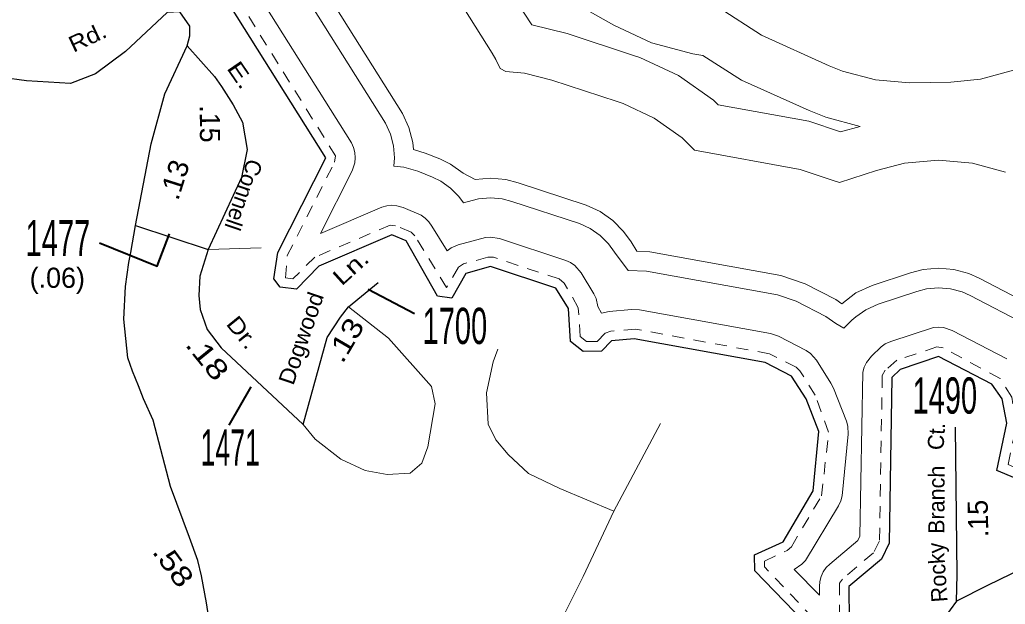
# Model space of a CAD drawing. Extents: x 670138 to 708207, y 272532 to 310582.
# Drawn here: x 694279 to 695503, y 308493 to 309219 of the extents above; entities that cross this region are included whole.
import ezdxf
from ezdxf.enums import TextEntityAlignment as Align

# ---------------------------------------------------------------- set-up
doc = ezdxf.new("R2010")
doc.units = 0
doc.header["$LTSCALE"] = 10
doc.linetypes.add('DOTTED', pattern=[1.5, 0.3, -1.2])
doc.linetypes.add('SHORT_DASHED', pattern=[2.7, 1.5, -1.2])
for name, color, linetype, lineweight in [('11', 7, 'Continuous', 40), ('17', 7, 'Continuous', 40), ('32', 7, 'Continuous', 25), ('35', 7, 'Continuous', 13), ('60', 7, 'Continuous', 40), ('61', 7, 'DOTTED', 13)]:
    doc.layers.add(name, color=color, linetype=linetype, lineweight=lineweight)
doc.layers.add('8', color=7, linetype='Continuous')

msp = doc.modelspace()

# ---------------------------------------------------------------- linework, layer by layer
at = {"layer": '11'}
for p, q in [((694769.1, 308854.11), (694711.74, 308884.32)), ((694538.89, 308715.89), (694566.06, 308763.47))]:
    msp.add_line(p, q, dxfattribs=at)
msp.add_lwpolyline([(694377.88, 308942.37), (694449.25, 308913.22), (694464.55, 308953.31)], dxfattribs=at)
at = {"layer": '32'}
msp.add_line((694422.26, 308963.55), (694512.76, 308933.99), dxfattribs=at)
for points in [[(694486.59, 309187.01), (694489.93, 309199.34), (694489.93, 309211.33), (694477.63, 309229.11), (694461.65, 309228.48), (694409.95, 309179.86), (694372.72, 309152.31), (694341.61, 309140.11), (694286.84, 309143.58), (694256.67, 309147.47), (694241.32, 309149.16), (694202.35, 309159.56), (694133.79, 309194.29), (694092.05, 309229.11), (694073.45, 309248.58), (694052, 309297.19), (694036.55, 309295.19), (693972.85, 309259.42)], [(694422.26, 308963.55), (694441.91, 309065.08), (694458.94, 309127.15), (694486.59, 309187.01)], [(694486.59, 309187.01), (694520.44, 309148.72), (694529.27, 309136.51), (694543.93, 309113.79), (694555.44, 309092.22), (694561.12, 309058.34), (694554.29, 309023.52), (694512.76, 308933.99)], [(694516.76, 308455.07), (694510.69, 308494.88), (694504.25, 308528.82), (694499.94, 308547.66), (694489.43, 308576.27), (694466.08, 308639.49), (694444.23, 308721.88), (694432.16, 308748.28), (694426.04, 308764.7), (694418.89, 308783.01), (694413.01, 308799.42), (694408.05, 308847.41), (694409.85, 308888.01), (694414.16, 308917.78), (694416.44, 308930.38), (694422.26, 308963.55)], [(694512.76, 308933.99), (694502.46, 308900.95), (694500.99, 308876.75), (694502.88, 308859.5), (694511.4, 308834.56), (694528.85, 308811.84), (694630.92, 308716.41)], [(694630.92, 308716.41), (694660.44, 308824.58), (694677.25, 308849.83), (694687.24, 308862.56), (694724.03, 308893.08)], [(695442.79, 308497.23), (695443.46, 308529.86), (695441.72, 308713.32)], [(695767.71, 308635.47), (695729.34, 308619.9), (695704.18, 308611.53), (695651.98, 308590.44), (695583.54, 308566.35), (695481.37, 308516.69), (695442.79, 308497.23)], [(695442.79, 308497.23), (695427.02, 308475.55), (695403.47, 308431.36), (695362.58, 308338.04), (695346.18, 308306.9), (695331.85, 308278.95)]]:
    msp.add_lwpolyline(points, dxfattribs=at)
at = {"layer": '35'}
msp.add_line((694512.76, 308933.99), (694578.46, 308936.17), dxfattribs=at)
for points in [[(694630.92, 308716.41), (694645.53, 308698.21), (694677.49, 308673.59), (694707.97, 308659.49), (694735.3, 308654.44), (694763.9, 308656.13), (694778.19, 308668.75), (694785.76, 308688.95), (694794.7, 308742.29), (694790.49, 308763.76), (694736.77, 308823.65), (694687.24, 308862.56)], [(695017, 308609.12), (694949.72, 308636.89), (694910.86, 308655.89), (694885.63, 308679.4), (694870.22, 308697.52), (694860.88, 308716.98), (694858.72, 308755.98), (694866.84, 308794.39), (694872.79, 308810.3)], [(694828.65, 307609.71), (694846.09, 307631.82), (694846.9, 307675.72), (694846.58, 307715.48), (694843.43, 307788.63), (694835.93, 307875.1), (694824, 307962.29), (694811.6, 308096.74), (694808.23, 308136.3), (694806.97, 308177.97), (694821.27, 308219.63), (694835.56, 308253.3), (694877.61, 308329.05), (694898.85, 308364.19), (694918.19, 308401.64), (694949.09, 308468.35), (694978.95, 308527.68), (695017, 308609.12), (695074.82, 308717.9)]]:
    msp.add_lwpolyline(points, dxfattribs=at)
at = {"layer": '60', "lineweight": 25}
for points in [[(695253.38, 308471.5), (695192.12, 308534.78), (695191.81, 308554.78), (695227.19, 308571.03), (695264.69, 308634.25), (695271.69, 308708.09), (695255.81, 308748.44), (695237.88, 308776.78), (695204.94, 308793.5), (695042.19, 308822.94), (695014.12, 308820.5), (695001.62, 308807.75), (694978.75, 308807.25), (694963.25, 308819.56), (694960.5, 308860.66), (694944.94, 308885.94), (694863.56, 308912.69), (694833.06, 308904.31), (694815.69, 308873.69), (694797.75, 308876.06), (694759, 308944.88), (694741, 308952.22), (694650.19, 308913.19), (694622.44, 308884.75), (694602.06, 308887.19), (694594.44, 308897.34), (694599.31, 308930.22), (694659.06, 309047.97), (694514.56, 309278)], [(695515.81, 308649.97), (695492.94, 308659.44), (695505.19, 308718.16), (695499.69, 308748.28), (695486.88, 308766.53), (695420.44, 308800.94), (695372.56, 308784.97), (695362.5, 308775.16), (695359.19, 308569.25), (695349.44, 308549.44), (695308.88, 308515.31), (695309.5, 308472.34)]]:
    msp.add_lwpolyline(points, dxfattribs=at)
at = {"layer": '61', "linetype": 'Continuous'}
for points in [[(694695.62, 309047.97), (694695.06, 309054.31), (694693.38, 309060.5), (694690.75, 309066.28), (694546.44, 309296.06), (694497.69, 309391.59), (694458.75, 309563.94), (694454.81, 309574.19), (694451.12, 309579.41), (694446.69, 309583.91), (694441.38, 309587.56), (694408.5, 309603.5), (694398.94, 309606.53), (694392.62, 309607.09), (694386.31, 309606.53), (694380.12, 309604.88), (694374.38, 309602.19), (694353.06, 309589.12)], [(695503.75, 309030.09), (695462.81, 309041.09), (695420.44, 309044.78), (695378.06, 309041.09), (695343.25, 309032.25), (695297.38, 309016.97), (695290.88, 309019.12), (695248.31, 309033.47), (695117.31, 309057.16), (695101.69, 309072.72), (695066.88, 309097.12), (695028.31, 309115.09), (695021.06, 309117.59), (694939.69, 309144.34), (694905.94, 309152.84), (694882.62, 309154.88), (694875.44, 309158.75), (694870.19, 309169.91), (694865.56, 309177.69), (694726.88, 309398.44)], [(694897.88, 309016.94), (694882.62, 309020.75), (694863.56, 309022.41), (694844.5, 309020.75), (694829.56, 309028.91), (694813.88, 309039.88), (694800.62, 309046.41), (694782.62, 309053.78), (694767.88, 309058.22), (694767.06, 309067.03), (694762.12, 309085.5), (694754.06, 309102.84), (694610.12, 309332.19)], [(695529.56, 308840.47), (695459.69, 308876.72), (695449.62, 308881.16), (695435.19, 308885), (695420.44, 308886.28), (695405.62, 308885), (695393.44, 308881.91), (695345.62, 308865.94), (695329.88, 308858.91), (695317.69, 308850.38), (695312.88, 308846.03), (695302.88, 308836.19), (695292.69, 308842.16), (695280.5, 308850.69), (695243.62, 308869.59), (695220.12, 308877.5), (695057.31, 308906.91), (695034.88, 308907.94), (695017.62, 308930.62), (695010.31, 308940.81), (694999.81, 308951.31), (694987.62, 308959.84), (694974.12, 308966.16), (694890.25, 308993.75), (694878.31, 308996.75), (694863.56, 308998.03), (694848.75, 308996.75), (694841, 308994.97), (694829.88, 308991.94), (694824.38, 308999.72), (694813.88, 309010.25), (694801.69, 309018.78), (694791.38, 309023.81), (694773.44, 309031.19), (694755.81, 309036.28), (694743.44, 309037.38), (694744.38, 309047.97), (694743.06, 309062.81), (694739.19, 309077.16), (694732.94, 309090.66), (694588.88, 309320.16)], [(695147.69, 309233.91), (695200.44, 309199.97), (695284.56, 309162.19), (695301.06, 309155.47), (695342.06, 309144.47), (695384.44, 309140.78), (695435.88, 309141.91), (695472.56, 309145.53), (695513.56, 309156.53)], [(695272.44, 308504.41), (695241.19, 308536.66), (695250.75, 308543), (695255.25, 308547.53), (695296.12, 308615.59), (695299.06, 308621.75), (695300.69, 308627.91), (695308.12, 308704.66), (695307.75, 308714.44), (695306.06, 308720.62), (695289.88, 308761.81), (695286.69, 308768.03), (695268.69, 308796.38), (695261.38, 308804.78), (695256.12, 308808.44), (695221.56, 308826.09), (695211.44, 308829.5), (695048.62, 308858.91), (695039.06, 308859.38), (695011, 308856.94), (695001.62, 308854.88), (694997, 308863.09), (694994.88, 308873.16), (694992.19, 308878.94), (694976.12, 308905.09), (694968.5, 308913.97), (694963.25, 308917.62), (694957.44, 308920.31), (694875, 308947.44), (694863.56, 308949.25), (694857.25, 308948.72), (694823.38, 308939.59), (694814.81, 308936), (694809.56, 308932.34), (694790.88, 308962.81), (694787.06, 308968.38), (694782.56, 308972.88), (694777.31, 308976.53), (694754.88, 308986.09), (694747.38, 308988.25), (694741, 308988.81), (694734.69, 308988.25), (694728.56, 308986.59), (694652.31, 308953.94), (694691.62, 309031.44), (694695.06, 309041.62), (694695.62, 309047.97)], [(695541.75, 308861.56), (695470.88, 308898.41), (695458, 308904.06), (695439.5, 308909), (695420.44, 308910.69), (695401.38, 308909), (695385.69, 308905.03), (695337.81, 308889.06), (695317.69, 308880), (695300.25, 308866.53), (695292.69, 308871.78), (695254.69, 308891.31), (695224.44, 308901.5), (695061.69, 308930.91), (695045.69, 308931.66), (695038.44, 308943.41), (695029, 308956.47), (695015.5, 308970), (694999.81, 308980.97), (694982.5, 308989.06), (694897.88, 309016.94)], [(695272.44, 308504.41), (695272.31, 308515.31), (695272.81, 308521.66), (695274.5, 308527.81), (695277.19, 308533.59), (695280.81, 308538.81), (695285.31, 308543.28), (695320, 308572.47), (695322.75, 308578.06), (695326.5, 308781.5), (695328.12, 308787.66), (695330.81, 308793.44), (695337, 308801.31), (695349, 308813), (695354.31, 308816.66), (695361, 308819.69), (695414.12, 308836.97), (695420.44, 308837.53), (695426.75, 308836.97), (695437.25, 308833.44), (695505.19, 308798.22)]]:
    msp.add_lwpolyline(points, dxfattribs=at)
msp.add_lwpolyline([(695298.62, 309080.16), (695259.12, 309093.47), (695146.5, 309113.81), (695140.81, 309119.44), (695097.31, 309149.91), (695049.19, 309172.38), (695040.12, 309175.5), (694958.75, 309202.25), (694915.19, 309212.97), (694774.19, 309427.31), (694837.12, 309344.12), (694890.75, 309293.97), (694947.81, 309251.91), (695017, 309212.44), (695063.81, 309190.78), (695115.06, 309177), (695127.69, 309175.06), (695175.44, 309144.38), (695259.56, 309106.56), (695280.19, 309098.19), (695323.06, 309086.69)], close=True, dxfattribs=at)
at = {"layer": '61', "linetype": 'SHORT_DASHED'}
for points in [[(695264.81, 308475.66), (695204.25, 308539.81), (695204.19, 308547.03), (695232.31, 308559.94), (695237.69, 308564.81), (695275.19, 308628.03), (695283.81, 308706.94), (695267.19, 308752.88), (695248.12, 308783.31), (695243.44, 308787.62), (695210.5, 308804.38), (695044.31, 308834.94), (695013.06, 308832.66), (695006.25, 308829.84), (694996.38, 308819.84), (694982.88, 308819.53), (694975.06, 308825.75), (694972.69, 308861.47), (694955.31, 308892.31), (694949.12, 308897.38), (694867.38, 308924.28), (694860.38, 308924.44), (694829.88, 308916.06), (694823.69, 308912.16), (694809.12, 308886.84), (694769.62, 308950.84), (694765.12, 308955.41), (694745.69, 308963.5), (694738.88, 308964.22), (694645.38, 308924.41), (694617.94, 308897.56), (694608.69, 308898.69), (694611.06, 308926.47), (694669.94, 309042.44), (694671.06, 309050.09), (694525.12, 309284)], [(695579.62, 308708.56), (695585.56, 308701.62), (695580.19, 308686.38), (695534.44, 308679.56), (695528.38, 308676.84), (695513.56, 308664.09), (695507, 308666.84), (695517.12, 308715.69), (695511.62, 308750.47), (695496.88, 308773.53), (695426.06, 308811.78), (695418.31, 308812.94), (695368.69, 308796.53), (695354, 308783.88), (695350.5, 308777.28), (695347.06, 308572.19), (695339.56, 308557.12), (695301, 308524.62), (695297.44, 308519.47), (695297.31, 308472.16)]]:
    msp.add_lwpolyline(points, dxfattribs=at)

# ---------------------------------------------------------------- texts
at = {"layer": '11'}
for s, rotation, width, p in [('Rd.', 25.248, 1.15, (694366.98, 309188.4)), ('E.', 304.447, 1.35, (694544.71, 309145.04)), ('Ln.', 42.108, 1.3, (694696.52, 308904.04)), ('Dogwood', 71.123, 1.05, (694637.71, 308820.44)), ('Dr.', 309.031, 1.2, (694547.56, 308824.63))]:
    msp.add_text(s, height=20, rotation=rotation, dxfattribs=dict(at, width=width)).set_placement(p, align=Align.CENTER)
for s, rotation, p in [('Connell', 251.088, (694547.32, 309005.06)), ('Ct.', 86.141, (695427.65, 308701.33)), ('Branch', 89.724, (695427.89, 308623.02)), ('Rocky', 93.992, (695429.21, 308533.56))]:
    msp.add_text(s, height=20, rotation=rotation, dxfattribs=at).set_placement(p, align=Align.CENTER)
at = {"layer": '17'}
for s, rotation, p in [('.15', 270.351, (694502.41, 309089.87)), ('(.06)', 359.94, (694325.23, 308886.36)), ('.15', 91.349, (695481.95, 308600.01))]:
    msp.add_text(s, height=25, rotation=rotation, dxfattribs=at).set_placement(p, align=Align.CENTER)
for s, rotation, width, p in [('.13', 72.421, 1.05, (694482.73, 309016.96)), ('.13', 59.71, 1.2, (694693.85, 308815.25)), ('.18', 309.031, 1.3, (694502.24, 308791.84)), ('.58', 306.187, 1.25, (694459.34, 308534.98))]:
    msp.add_text(s, height=25, rotation=rotation, dxfattribs=dict(at, width=width)).set_placement(p, align=Align.CENTER)
at = {"layer": '8'}
for s, width, p in [('1477', 0.6, (694326, 308925.69)), ('1700', 0.6, (694819.34, 308816.55)), ('1490', 0.6, (695428.24, 308730.07)), ('1471', 0.55, (694540.09, 308665.47))]:
    msp.add_text(s, height=45, dxfattribs=dict(at, width=width)).set_placement(p, align=Align.CENTER)

doc.saveas('drawing.dxf')
